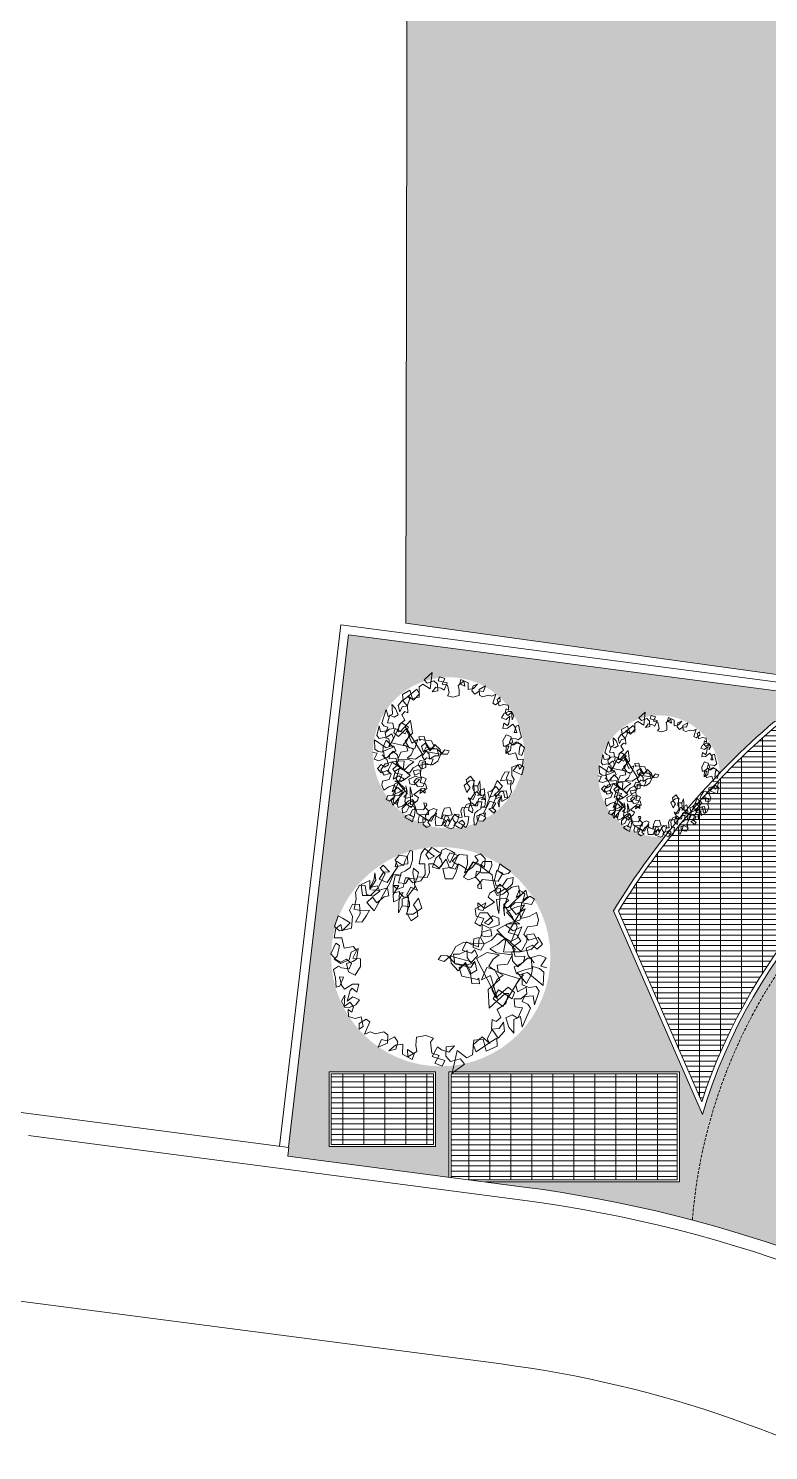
# Model space of a CAD drawing. Header units: millimetres. Extents: x 8265 to 78888, y 1905 to 34251.
# Drawn here: x 36172 to 37852, y 21645 to 24872 of the extents above; entities that cross this region are included whole.
import ezdxf

# ---------------------------------------------------------------- set-up
doc = ezdxf.new("R2010")
doc.units = ezdxf.units.MM
doc.linetypes.add('HIDDEN', pattern=[9.524999999999999, 6.35, -3.175])
for name, color, linetype, lineweight in [('420_MURATURE_001-AM_0', 4, 'Continuous', 0), ('430_TAVOLATI_001-AM_0', 3, 'Continuous', 0), ('443_GRIGLIE_AERAZIONE_001-AM_0', 6, 'Continuous', 0), ('448_RAMPE_SCALE_ASCENS_001-AM_0', 216, 'Continuous', 0), ('450_ESTERNI_001-AM_0', 35, 'Continuous', 0), ('454_PROIEZIONI_001-AM_0', 61, 'HIDDEN', 0), ('475_VERDE_001-AM_0', 96, 'Continuous', 0), ('478_PIANTUMAZIONI_001-AM_0', 92, 'Continuous', 0), ('490_CAMPITURE_001-AM_0', 9, 'Continuous', 0)]:
    doc.layers.add(name, color=color, linetype=linetype, lineweight=lineweight)
doc.styles.get("Standard").update_dxf_attribs({"font": 'isocp.shx'})
pattern_1 = [(0, (35456.60253277129, 18313.83345244208), (0, 11.90625), []), (90, (35456.60253277129, 18313.83345244208), (-47.625, 2.916093880039536e-15), [])]

# ---------------------------------------------------------------- blocks, each defined once
blk = doc.blocks.new('LCSHDP12')
at = {"color": 0}
blk.add_lwpolyline([(0.2050722057878352, -0.4468747459223332), (0.1975145578521072, -0.4191817944680752), (0.2428604659014427, -0.421699333624922), (0.237822028494966, -0.3889713008956929), (0.2050722057878352, -0.3587608073233106), (0.1949953391488689, -0.3864537587775684), (0.2101106431943119, -0.3461731026552438), (0.2353028138787212, -0.3209976903578326), (0.2604949845631305, -0.3386204792621482), (0.2554565512436474, -0.3663134307164061), (0.2882063739507781, -0.3763835932663484), (0.3033216779962211, -0.3436555605371194), (0.2730910699053352, -0.313445066964737), (0.283167940631295, -0.2807170342355079), (0.320956196657909, -0.2781994921173835), (0.3486675860455566, -0.313445066964737), (0.3738597567299659, -0.3058924435716414), (0.3990519274143752, -0.2807170342355079), (0.3663021047072444, -0.2605767032130679), (0.3385907153195968, -0.23288375175881), (0.3562252380682781, -0.2177785049726188), (0.4040903607338584, -0.2001557190295809), (0.446917054166949, -0.2177785049726188), (0.446917054166949, -0.24295391727003), (0.4192056647793014, -0.24295391727003), (0.4040903607338584, -0.2026732581864276), (0.3889750607754089, -0.1749803067321697), (0.3587444526845229, -0.1649101441822274), (0.34362914863908, -0.2051908003045521), (0.3864558420721706, -0.2278486704838388), (0.3310330632968753, -0.23288375175881), (0.3008024592929828, -0.2026732581864276), (0.2781295032248183, -0.1875680143615142), (0.2730910699053352, -0.2303662126019633), (0.3083601113157043, -0.2555416219380968), (0.252937332540409, -0.2630942453311924), (0.2227067285365165, -0.24295391727003), (0.2101106431943119, -0.3084099856897659), (0.2630142032663688, -0.3084099856897659), (0.2882063739507781, -0.2933047389035747), (0.3083601113157043, -0.3184801482397082), (0.2856871552475398, -0.3537257260483394), (0.2403412471982043, -0.3436555605371194), (0.2075914244910735, -0.3058924435716414), (0.1874376871261474, -0.2731644108424124), (0.1546878644190166, -0.2958222810216991), (0.1420917790768119, -0.3310678558690526), (0.1975145578521072, -0.3486906418120905), (0.2075914244910735, -0.3637958885982817), (0.1698031684644596, -0.3889713008956929), (0.1496494310995334, -0.3688309728345306), (0.1194188230086475, -0.3411380184189949), (0.09674587102747648, -0.4015590055637596), (0.1446109936930568, -0.4015590055637596), (0.1773608204871811, -0.3889713008956929), (0.1849184684229091, -0.4191817944680752), (0.1798800351034259, -0.4443572038042087), (0.1269764750313689, -0.4720501552584666), (0.1420917790768119, -0.3814186775025973), (0.1244572604151241, -0.3637958885982817), (0.08163056698203348, -0.3889713008956929), (0.08666900030151665, -0.421699333624922), (0.1068227376664428, -0.4468747459223332), (0.09422665232423814, -0.4695326161016199), (0.03124622561321486, -0.4821203207696866), (0.06399604832034567, -0.4569449084722754), (0.04132309225218118, -0.4242168757430464), (0.01613092156777187, -0.4267344178611708), (0.01865013618401671, -0.4544273693154288), (0.00857326954505038, -0.474567697376591), (-0.08463776525685889, -0.4846378628878111), (-0.04684950923024491, -0.4544273693154288), (-0.07456089453089906, -0.4342870382929886), (-0.1098299359412682, -0.4544273693154288), (-0.127464454602956, -0.464497531865371), (-0.1148683692607514, -0.431769499136142), (-0.08463776525685889, -0.3990414634456352), (-0.05944559457244956, -0.4166642523499508), (-0.05944559457244956, -0.4468747459223332), (-0.009061249116637441, -0.4418396616860842), (-0.0216573344588421, -0.4091116289568552), (0.00857326954505038, -0.3889713008956929), (0.02368857359049337, -0.4141467102318264), (0.05643839629762417, -0.4267344178611708), (0.08163056698203348, -0.4091116289568552), (0.04384231095541952, -0.3864537587775684), (0.0665152629365905, -0.3637958885982817), (0.1017843043469596, -0.3663134307164061), (0.1244572604151241, -0.3713485119913773), (0.111861170985926, -0.3411380184189949), (0.1345341270540905, -0.3159626090828614), (0.1723223830807044, -0.3436555605371194), (0.2000337724683521, -0.3335853950258993), (0.1773608204871811, -0.2958222810216991), (0.2075914244910735, -0.2656117874493168), (0.2504181179241642, -0.2832345733923546), (0.2655334178826137, -0.2555416219380968), (0.2554565512436474, -0.2152609658157721), (0.4015711461176136, -0.2152609658157721), (0.3688213234104827, -0.1850504722433897), (0.3310330632968753, -0.162392602064103), (0.3159177633384258, -0.2127434236976476), (0.3159177633384258, -0.2404363751519056), (0.2882063739507781, -0.1926030956364853), (0.2403412471982043, -0.1649101441822274), (0.2050722057878352, -0.2807170342355079), (0.1924761204456306, -0.2832345733923546), (0.1698031684644596, -0.2404363751519056), (0.2126298578105567, -0.2253311283657144), (0.2252259431527614, -0.2152609658157721), (0.1849184684229091, -0.2001557190295809), (0.1496494310995334, -0.1800153909684186), (0.1496494310995334, -0.2152609658157721), (0.1773608204871811, -0.2832345733923546), (0.1294956937346073, -0.2832345733923546), (0.1017843043469596, -0.2454714593881545), (0.07659213366255033, -0.2656117874493168), (0.0992650856437213, -0.3637958885982817), (-0.04684950923024491, -0.361278349441435), (-0.03929185720752341, -0.3058924435716414), (0.00857326954505038, -0.3058924435716414), (0.003534836225567215, -0.3814186775025973), (0.0337654402294597, -0.3763835932663484), (0.04132309225218118, -0.3386204792621482), (-0.02921498648156359, -0.313445066964737), (-0.006542034500392607, -0.2807170342355079), (0.04636152557166435, -0.2781994921173835), (0.07659213366255033, -0.2907871967854502), (0.07659213366255033, -0.24295391727003), (0.07911134827879515, -0.2152609658157721), (0.1168996083924026, -0.2152609658157721), (0.1471302123962951, -0.2303662126019633), (0.1294956937346073, -0.1774978488502942), (0.08163056698203348, -0.1498048973960363), (-0.03173420518480192, -0.323515232475957), (0.04636152557166435, -0.24295391727003), (0.00857326954505038, -0.2177785049726188), (0.06903448163982882, -0.2102258815795232), (0.07911134827879515, -0.2454714593881545), (0.05139996297814101, -0.2882696576286035), (-0.0140996865231141, -0.2656117874493168), (-0.08463776525685889, -0.3109275278078903), (0.00857326954505038, -0.3411380184189949), (0.01613092156777187, -0.3537257260483394), (-0.02921498648156359, -0.3663134307164061), (-0.07204167991465422, -0.3461731026552438), (-0.09471463189582521, -0.3789011353844728), (-0.1224260212834729, -0.3688309728345306), (-0.1224260212834729, -0.3486906418120905), (-0.1627334960133252, -0.3688309728345306), (-0.142579758648399, -0.3965239242887885), (-0.1073107213250234, -0.3990414634456352), (-0.1400605440321542, -0.4242168757430464), (-0.1828872333782513, -0.4141467102318264), (-0.1627334960133252, -0.3713485119913773), (-0.2105986227658989, -0.3738660541095017), (-0.2231947081081036, -0.394006382170664), (-0.2131178414691373, -0.3486906418120905), (-0.2660214015411942, -0.3310678558690526), (-0.2861751389061204, -0.3587608073233106), (-0.2131178414691373, -0.394006382170664), (-0.1854064520814896, -0.4091116289568552), (-0.2156370560853821, -0.4292519570180175), (-0.2609829641347176, -0.3965239242887885), (-0.2206754894048653, -0.3587608073233106), (-0.2458676641762681, -0.323515232475957), (-0.306328872184053, -0.351208183930215), (-0.3315210469554559, -0.3361029371440238), (-0.3239633949327343, -0.2807170342355079), (-0.4247320817573651, -0.313445066964737), (-0.3617516509593483, -0.3411380184189949), (-0.3491555656171437, -0.313445066964737), (-0.3819053883242745, -0.2807170342355079), (-0.3718285216853082, -0.2505065406631256), (-0.3340402615717007, -0.2303662126019633), (-0.3113673095905297, -0.2605767032130679), (-0.3491555656171437, -0.25302408278125), (-0.3567132176398651, -0.2177785049726188), (-0.3541939989366268, -0.1951206377546098), (-0.4045783443924389, -0.1976381769114565), (-0.3919822590502343, -0.2555416219380968), (-0.4196936443508885, -0.2580591640562212), (-0.4247320817573651, -0.2228135892088677), (-0.3844246070275128, -0.2228135892088677), (-0.3919822590502343, -0.1875680143615142), (-0.351674784320382, -0.1573575207891318), (-0.3290018282522175, -0.1598750599459785), (-0.336559480274939, -0.124629485098625), (-0.3642708696625866, -0.09190145236939598), (-0.3970206923697175, -0.1070066991555872), (-0.4196936443508885, -0.124629485098625), (-0.4600011190807408, -0.1019716149193383), (-0.4322897296930931, -0.08434882897630039), (-0.4348089483963314, -0.1195944038236539), (-0.4625203377839791, -0.124629485098625), (-0.4625203377839791, -0.07427866346508036), (-0.4222128630541268, -0.05413833540391804), (-0.4423666004190529, -0.02644538394966013), (-0.4801548564456669, -0.0138576792815934), (-0.4574819044644959, -0.03651554649960242), (-0.4247320817573651, -0.02896292310650683), (-0.4121359964151605, -0.003787513770373365), (-0.4448858191222912, 0.01635281429078896), (-0.4524434670580192, 0.04152822658820016), (-0.4902317271716267, 0.03649314235195128), (-0.4524434670580192, 0.008800190897693367), (-0.4196936443508885, 0.02642297980200899), (-0.4171744297346436, 0.04908084998129576), (-0.4448858191222912, 0.0792913435536781), (-0.4474050337385361, 0.1019492107716871), (-0.4700779898067006, 0.1195719996760028), (-0.4096167777119221, 0.1271246230690983), (-0.4070975590086838, 0.1472649511302607), (-0.4398473817158146, 0.1648877400345763), (-0.4625203377839791, 0.1523000324052318), (-0.4499242524417744, 0.1472649511302607), (-0.4423666004190529, 0.1422298698552895), (-0.4096167777119221, 0.1724403634276719), (-0.4297705150768483, 0.1925806914888342), (-0.4373281670995698, 0.2227911850612165), (-0.4096167777119221, 0.2404139710042544), (-0.4121359964151605, 0.2202736429430921), (-0.3869438216437576, 0.2253087242180632), (-0.3768669550047913, 0.24796659439735), (-0.4070975590086838, 0.2630718411835412), (-0.3919822590502343, 0.2857297113628279), (-0.3617516509593483, 0.2857297113628279), (-0.4096167777119221, 0.2605543020266945), (-0.4020591256892006, 0.2429315131223789), (-0.374347736301553, 0.2202736429430921), (-0.3466363469139053, 0.2177561008249677), (-0.3491555656171437, 0.2504841365154745), (-0.3793861696210362, 0.2630718411835412), (-0.3315210469554559, 0.2756595458516079), (-0.3164057429100128, 0.2731420066947612), (-0.321444176229496, 0.2454490552405033), (-0.2861751389061204, 0.2555192177904456), (-0.3012904388645699, 0.2806946300878568), (-0.3390786989781773, 0.3008349581490191), (-0.3290018282522175, 0.3209752862101815), (-0.3012904388645699, 0.3486682376644394), (-0.2937327868418484, 0.3310454517214015), (-0.336559480274939, 0.3260103674851526), (-0.3491555656171437, 0.3385980751144971), (-0.3164057429100128, 0.3612559452937839), (-0.2861751389061204, 0.3889488967480417), (-0.2609829641347176, 0.376361192079975), (-0.2609829641347176, 0.3612559452937839), (-0.2483868787925129, 0.328527909603277), (-0.2206754894048653, 0.3310454517214015), (-0.2156370560853821, 0.3612559452937839), (-0.2408292267697914, 0.376361192079975), (-0.2408292267697914, 0.4040541435342329), (-0.2307523601308251, 0.4342646371066153), (-0.1778488000587681, 0.4392997183815864), (-0.1778488000587681, 0.4191593903204241), (-0.2257139268113419, 0.4040541435342329), (-0.2433484454730298, 0.4090892248092041), (-0.2458676641762681, 0.3738436499618505), (-0.2131178414691373, 0.3486682376644394), (-0.1778488000587681, 0.3587384031756594), (-0.1476181919678822, 0.3385980751144971), (-0.1929641041042111, 0.3209752862101815), (-0.2105986227658989, 0.3310454517214015), (-0.2332715788340634, 0.3511857797825638), (-0.2609829641347176, 0.3234928283283059), (-0.2584637495184727, 0.2907647926377991), (-0.2131178414691373, 0.2882472534809524), (-0.1828872333782513, 0.3058700394239903), (-0.1980025374236943, 0.3385980751144971), (-0.1602142813970803, 0.3411156142713438), (-0.1501374106711205, 0.3612559452937839), (-0.1778488000587681, 0.3939839780230129), (-0.142579758648399, 0.4267120137135197), (-0.1602142813970803, 0.4569225043246243), (-0.119906806667228, 0.4720277511108155), (-0.09219541727958037, 0.4619575885608732), (-0.1148683692607514, 0.4418172575384331), (-0.06448402789193274, 0.4292295528703664), (-0.06448402789193274, 0.4695102119539687), (-0.06448402789193274, 0.4921680821332555), (-0.1148683692607514, 0.4820979166220355), (-0.119906806667228, 0.4518874230496531), (-0.09975306930230186, 0.4292295528703664), (-0.08211854655362055, 0.4116067669273285), (-0.03425342388804025, 0.4342646371066153), (-0.01661890113935894, 0.4594400464427487), (0.01361170286453354, 0.4619575885608732), (0.02872700690997653, 0.4342646371066153), (-0.006542034500392607, 0.4090892248092041), (-0.04936872384648974, 0.4090892248092041), (-0.03425342388804025, 0.3839138125117929), (0.001015617522328886, 0.3813962733549461), (0.02872700690997653, 0.3813962733549461), (0.00605405084181205, 0.4166418482022997), (-0.001503597093915949, 0.4443347996565576), (0.04384231095541952, 0.4594400464427487), (0.0665152629365905, 0.4770628353470643), (0.104303523050198, 0.4770628353470643), (0.1168996083924026, 0.4544049651677776), (0.08414978568527182, 0.4292295528703664), (0.09170743362099981, 0.399019059297984), (0.1269764750313689, 0.3839138125117929), (0.1420917790768119, 0.4065716826910796), (0.1194188230086475, 0.4292295528703664), (0.1622455164417381, 0.4342646371066153), (0.1874376871261474, 0.4443347996565576), (0.1622455164417381, 0.4241944715953953), (0.111861170985926, 0.4267120137135197), (0.1471302123962951, 0.446852341774682), (0.111861170985926, 0.4720277511108155), (0.07155370034306716, 0.4418172575384331), (0.08918821900475499, 0.4116067669273285), (0.1345341270540905, 0.399019059297984), (0.2075914244910735, 0.4015366014161085), (0.2176682911300399, 0.4342646371066153), (0.237822028494966, 0.4292295528703664), (0.2252259431527614, 0.3889488967480417), (0.2101106431943119, 0.4116067669273285), (0.1723223830807044, 0.4141243060841752), (0.1773608204871811, 0.3738436499618505), (0.2655334178826137, 0.3688085686868794), (0.2856871552475398, 0.3939839780230129), (0.3133985446351875, 0.3889488967480417), (0.3259946299773921, 0.3537033219006883), (0.2982832405897445, 0.3360805329963726), (0.2806487219280567, 0.3587384031756594), (0.283167940631295, 0.3864313546299173), (0.2579757658598922, 0.3788787312368217), (0.283167940631295, 0.3486682376644394), (0.305840892612466, 0.3537033219006883), (0.3562252380682781, 0.3562208610575349), (0.3587444526845229, 0.3461506985075927), (0.3234754112741538, 0.3260103674851526), (0.2882063739507781, 0.3184577470533347), (0.2655334178826137, 0.328527909603277), (0.2478988992209258, 0.3411156142713438), (0.2025529911715904, 0.328527909603277), (0.2151490765137951, 0.3008349581490191), (0.2453796805176875, 0.2983174160308947), (0.237822028494966, 0.3134226628170859), (0.1949953391488689, 0.3008349581490191), (0.1748416017839428, 0.3184577470533347), (0.1798800351034259, 0.3436331563894682), (0.1924761204456306, 0.3209752862101815), (0.1446109936930568, 0.3234928283283059), (0.1168996083924026, 0.3058700394239903), (0.1395725603735736, 0.2882472534809524), (0.1748416017839428, 0.2882472534809524), (0.1647647310579829, 0.3008349581490191), (0.1572070831222549, 0.2756595458516079), (0.1672839497612212, 0.2630718411835412), (0.2227067285365165, 0.2555192177904456), (0.252937332540409, 0.2756595458516079), (0.2730910699053352, 0.295799876874048), (0.2932448072702613, 0.3033525002671436), (0.2882063739507781, 0.2731420066947612), (0.2579757658598922, 0.2655893833016656), (0.2428604659014427, 0.3008349581490191), (0.2353028138787212, 0.2731420066947612), (0.2604949845631305, 0.2454490552405033), (0.2957640259734997, 0.2429315131223789), (0.336071500703352, 0.2681069224585123), (0.3234754112741538, 0.2907647926377991), (0.3688213234104827, 0.3058700394239903), (0.3965327087111369, 0.3033525002671436), (0.3889750607754089, 0.2681069224585123), (0.3889750607754089, 0.24796659439735), (0.3637828860040061, 0.2630718411835412), (0.3763789754332043, 0.2857297113628279), (0.416686446076063, 0.2781770879697323), (0.416686446076063, 0.2655893833016656), (0.4141672314598182, 0.2404139710042544), (0.416686446076063, 0.2278262663361877), (0.3839366233689323, 0.2378964318474077), (0.3411099340228351, 0.2303438084543121), (0.3486675860455566, 0.2026508570000542), (0.3738597567299659, 0.1976157727638053), (0.3889750607754089, 0.2127210195499965), (0.3940134940948921, 0.2253087242180632), (0.4292825355052612, 0.2328613476111588), (0.4443978354637107, 0.2202736429430921), (0.446917054166949, 0.1925806914888342), (0.446917054166949, 0.1749579025845186), (0.3965327087111369, 0.1724403634276719), (0.4116480127565799, 0.1950982336069586), (0.4368401834409892, 0.1950982336069586), (0.4418786208474659, 0.1699228213095474), (0.4443978354637107, 0.1573351166414807), (0.3864558420721706, 0.1523000324052318), (0.3663021047072444, 0.177475444702643), (0.3587444526845229, 0.187545610213863), (0.3234754112741538, 0.1548175745233563), (0.3411099340228351, 0.1246070809509739), (0.3763789754332043, 0.1271246230690983), (0.4066095794370967, 0.1346772464621939), (0.409128798140335, 0.167405279191423), (0.4519554874864322, 0.1548175745233563), (0.4670707915318752, 0.1220895417941272), (0.431801750121506, 0.09943167161484043), (0.3914942753916537, 0.09187904822174484), (0.4292825355052612, 0.07425625931742921), (0.46959000614812, 0.06670363592433363), (0.4796668768740798, 0.0893615061036204), (0.5023398329422443, 0.07173872016058253), (0.4947821809195228, 0.04404576574504687), (0.4595131395091537, 0.02642297980200899), (0.4595131395091537, 0.04656330786317131), (0.4544747061896705, 0.0818088827105248), (0.3713405380267276, 0.0868439669467737), (0.3713405380267276, 0.06166855464936249), (0.3965327087111369, 0.04152822658820016), (0.4343209688247444, 0.03397560319510458), (0.4544747061896705, 0.04404576574504687), (0.4771476581708415, 0.04656330786317131), (0.4973013955357676, 0.01131773301581781), (0.4821860955773182, 0.001247567504597779), (0.446917054166949, -0.003787513770373365), (0.4292825355052612, 0.02642297980200899), (0.4242440980987846, 0.04908084998129576), (0.3990519274143752, 0.03901068447007572), (0.3889750607754089, 0.006282651740846667), (0.3663021047072444, -0.01134013716346895), (0.3612636713877613, 0.003765109622722223), (0.3688213234104827, 0.01131773301581781), (0.4066095794370967, 0.006282651740846667), (0.4343209688247444, -0.05917341667888919), (0.4771476581708415, -0.05917341667888919), (0.4746284435545967, -0.03399800734275572), (0.5073782662617274, -0.02644538394966013), (0.5048590475584891, -0.04910325412894689), (0.5023398329422443, -0.08434882897630039), (0.4872245288968013, -0.08183128685817595), (0.4721092248513584, -0.06420850091513808), (0.4746284435545967, -0.02896292310650683), (0.431801750121506, -0.04155063073585131), (0.4116480127565799, -0.06169095879701363), (0.4267633168020229, -0.08686636813314709), (0.4645515728286368, -0.08938391025127154), (0.4821860955773182, -0.1095242383124339), (0.4569939208059153, -0.1221119459417783), (0.4192056647793014, -0.1095242383124339), (0.4267633168020229, -0.07176112430823366), (0.3889750607754089, -0.06672604007198478), (0.3763789754332043, -0.08686636813314709), (0.3940134940948921, -0.1070066991555872), (0.4418786208474659, -0.1271470272167495), (0.462032358212392, -0.1498048973960363), (0.4292825355052612, -0.1774978488502942), (0.4116480127565799, -0.1674276833390741), (0.446917054166949, -0.162392602064103), (0.446917054166949, -0.1774978488502942), (0.4443978354637107, -0.1926030956364853), (0.4141672314598182, -0.2001557190295809), (0.4393594021442275, -0.2102258815795232), (0.462032358212392, -0.1875680143615142), (0.3537060193650398, -0.1573575207891318), (0.34362914863908, -0.1397347318848162), (0.3133985446351875, -0.162392602064103), (0.3562252380682781, -0.1346996506098451), (0.3839366233689323, -0.1447698131597873), (0.3839366233689323, -0.124629485098625), (0.3587444526845229, -0.09441899152624268), (0.3285138486806304, -0.1170768617055294), (0.3083601113157043, -0.1346996506098451), (0.4116480127565799, -0.08434882897630039), (0.3990519274143752, -0.06924358219010922), (0.3688213234104827, -0.05413833540391804), (0.3486675860455566, -0.05665587752204249), (0.34362914863908, -0.09190145236939598), (0.2957640259734997, -0.06672604007198478), (0.3033216779962211, -0.02896292310650683), (0.2781295032248183, -0.04406816989269801), (0.2856871552475398, -0.06672604007198478), (0.320956196657909, -0.05917341667888919), (0.2730910699053352, -0.03148046522463128), (0.2478988992209258, -0.0516207932857936), (0.2554565512436474, -0.08686636813314709), (0.2176682911300399, -0.09190145236939598), (0.2176682911300399, -0.06169095879701363), (0.268052636585852, -0.05917341667888919), (0.2856871552475398, -0.08938391025127154), (0.268052636585852, -0.1271470272167495), (0.2403412471982043, -0.1195944038236539), (0.2403412471982043, -0.09945407576249157), (0.2856871552475398, -0.1170768617055294), (0.290725588567023, -0.1447698131597873), (0.2655334178826137, -0.162392602064103), (0.230264380559238, -0.1321821084917206), (0.2277451618559997, -0.09441899152624268), (0.1823992538066642, -0.1195944038236539), (0.1874376871261474, -0.1346996506098451), (0.2050722057878352, -0.1573575207891318), (0.2277451618559997, -0.1397347318848162), (0.1975145578521072, -0.1120417804305583), (0.1723223830807044, -0.1170768617055294), (0.1546878644190166, -0.1472873552779118), (0.1244572604151241, -0.1472873552779118), (0.1168996083924026, -0.1120417804305583), (0.1521686457157783, -0.09441899152624268), (0.1698031684644596, -0.1120417804305583), (0.1320149083508521, -0.1296645693348739), (0.1244572604151241, -0.09441899152624268), (0.1244572604151241, -0.07176112430823366), (0.08163056698203348, -0.07427866346508036), (0.09170743362099981, -0.1170768617055294), (0.111861170985926, -0.1221119459417783), (0.09422665232423814, -0.1472873552779118), (0.05139996297814101, -0.1372171927279695), (0.06399604832034567, -0.1095242383124339), (0.09170743362099981, -0.09441899152624268), (0.05895761091386901, -0.07176112430823366), (0.04636152557166435, -0.04910325412894689), (0.01109248824828871, -0.07679620558320481), (0.0337654402294597, -0.1472873552779118), (0.0665152629365905, -0.1498048973960363), (0.03628465893269802, -0.1774978488502942), (0.00605405084181205, -0.1598750599459785), (0.02872700690997653, -0.1271470272167495), (0.03628465893269802, -0.1195944038236539), (0.00605405084181205, -0.1019716149193383), (-0.0216573344588421, -0.1321821084917206), (0.001015617522328886, -0.2001557190295809), (0.00857326954505038, -0.2026732581864276), (-0.01158046781987577, -0.2177785049726188), (-0.02669577186531876, -0.1875680143615142), (0.01865013618401671, -0.1523224365528829), (0.04132309225218118, -0.1145593225486827), (-0.009061249116637441, -0.1044891570374627), (0.00605405084181205, -0.05917341667888919), (0.03124622561321486, -0.04155063073585131), (0.06147682961710733, -0.1548399786710074), (0.02872700690997653, -0.1195944038236539), (0.01361170286453354, -0.07679620558320481), (0.0262077882067382, -0.02896292310650683), (0.01361170286453354, -0.003787513770373365), (-0.009061249116637441, -0.001269971652248922), (-0.004022815797154277, -0.02896292310650683), (0.03628465893269802, -0.04155063073585131), (0.08163056698203348, -0.04155063073585131), (0.1168996083924026, -0.06169095879701363), (0.1345341270540905, -0.1044891570374627), (0.1622455164417381, -0.1498048973960363), (0.1874376871261474, -0.1674276833390741), (0.2277451618559997, -0.1749803067321697), (0.2252259431527614, -0.2479889985450011), (0.2982832405897445, -0.2379188359950589), (0.3259946299773921, -0.1976381769114565), (0.3511868006618014, -0.1397347318848162), (0.409128798140335, -0.1271470272167495), (0.4217248834825397, -0.1044891570374627), (0.3839366233689323, -0.08434882897630039), (0.4040903607338584, -0.05665587752204249), (0.4267633168020229, -0.03651554649960242), (0.446917054166949, -0.02141030267468898), (0.4544747061896705, 0.04656330786317131), (0.4519554874864322, 0.08432642482864926), (0.409128798140335, 0.08432642482864926), (0.4116480127565799, 0.1170544575578783), (0.4116480127565799, 0.1371947885803184), (0.3839366233689323, 0.1371947885803184), (0.3763789754332043, 0.1623701979164518), (0.4040903607338584, 0.1950982336069586), (0.3511868006618014, 0.2026508570000542), (0.3562252380682781, 0.2353788897292833), (0.3461483673423183, 0.2530016786335989), (0.3133985446351875, 0.2303438084543121), (0.2882063739507781, 0.2278262663361877), (0.268052636585852, 0.2681069224585123), (0.2327835951754829, 0.2630718411835412), (0.2151490765137951, 0.2378964318474077), (0.2126298578105567, 0.2706244645766367), (0.1748416017839428, 0.2706244645766367), (0.1496494310995334, 0.2404139710042544), (0.1345341270540905, 0.2328613476111588), (0.1194188230086475, 0.2630718411835412), (0.1471302123962951, 0.2781770879697323), (0.1698031684644596, 0.2580367599085701), (0.1093419563696811, 0.2278262663361877), (0.09674587102747648, 0.2278262663361877), (0.111861170985926, 0.2001333148819298), (0.1546878644190166, 0.1799929868207674), (0.1874376871261474, 0.2152385616681209), (0.1496494310995334, 0.2202736429430921), (0.1345341270540905, 0.1925806914888342), (0.1143803896891643, 0.177475444702643), (0.08163056698203348, 0.1925806914888342), (0.1017843043469596, 0.2278262663361877), (0.1320149083508521, 0.2353788897292833), (0.1194188230086475, 0.2630718411835412), (0.08414978568527182, 0.2605543020266945), (0.1168996083924026, 0.2781770879697323), (0.1698031684644596, 0.3058700394239903), (0.1496494310995334, 0.3260103674851526), (0.1823992538066642, 0.3461506985075927), (0.2227067285365165, 0.3587384031756594), (0.237822028494966, 0.3360805329963726), (0.2252259431527614, 0.3688085686868794), (0.1823992538066642, 0.3637734844506305), (0.03628465893269802, 0.3612559452937839), (0.05391917759438584, 0.4090892248092041), (0.08666900030151665, 0.399019059297984), (0.074072914959312, 0.3688085686868794), (0.1143803896891643, 0.3537033219006883), (0.1294956937346073, 0.3385980751144971), (0.1572070831222549, 0.3612559452937839), (0.1269764750313689, 0.3914664359048884), (0.1143803896891643, 0.4191593903204241)], dxfattribs=at)
at = {"color": 0, "flags": 1}
for tag, p in [('ITEM', (0.08903579296781051, 0.01158904388116774)), ('SIZE', (0.08372168932357323, -0.03637680957981895))]:
    blk.add_attdef(tag, p, '', height=0.02, dxfattribs=at)

msp = doc.modelspace()

# ---------------------------------------------------------------- hatches: boundary and pattern name
at = {"layer": '443_GRIGLIE_AERAZIONE_001-AM_0'}
h = msp.add_hatch(dxfattribs=at)
h.set_pattern_fill('GRATE', color=253, scale=15, style=0)
h.set_pattern_definition(pattern_1)
edge = h.paths.add_edge_path()
edge.add_arc((38899.08322783624, 22047.6127749479), 1260.519716264209, 112.17470409739511, 162.0650271106379, ccw=False)
edge.add_line((38423.32277408776, 23214.90106227878), (37868.15742920746, 23288.76346449886))
edge.add_arc((39034.5907409895, 21934.22444891387), 1787.552129471126, 130.7327069905956, 148.4755016354548)
edge.add_line((37510.85149305673, 22868.86947237788), (37699.81642693484, 22435.77394681668))
h.paths.add_polyline_path([(37130.85148984493, 22499.37270368979), (37130.85148984493, 22264.40978095178), (37169.43793633001, 22259.37270368979), (37644.35148465654, 22259.37270368979), (37644.35148465654, 22499.37270368979)])
h = msp.add_hatch(dxfattribs=at)
h.set_pattern_fill('GRATE', color=253, scale=15, style=0)
h.set_pattern_definition(pattern_1)
h.paths.add_polyline_path([(36858.85148986858, 22499.3727037221), (36858.85148986858, 22339.37270372349), (37090.85148986858, 22339.37270372349), (37090.85148986858, 22499.37270372105)])
at = {"layer": '475_VERDE_001-AM_0'}
h = msp.add_hatch(dxfattribs=at)
h.set_pattern_fill('AR-SAND', color=256, angle=90, style=0)
h.set_pattern_definition([(127.5, (52719.56720419485, 18313.83345244208), (-48.94132373293424, -1.600031295984043), [0, -38.608, 0, -43.18, 0, -41.275]), (97.49999999999989, (52719.56720419485, 18313.83345244208), (-71.68251005683543, 44.95232831380027), [0, -20.828, 0, -34.79799999999999, 0, -13.335]), (57.49999999999999, (52719.56720419485, 18282.59145244207), (-0.1437184678545643, 79.0992370241458), [0, -12.69999999999996, 0, -45.71999999999983, 0, -59.68999999999983]), (47.5, (52719.56720419485, 18282.59145244207), (-22.29293232572162, 76.35564524722972), [0, -6.35, 0, -29.972, 0, -34.29])])
edge = h.paths.add_edge_path()
edge.add_line((39330.90260549986, 23295.29488761206), (38430.44446884418, 23295.29901558348))
edge.add_line((38430.44446884418, 23295.29901558348), (36898.14770065908, 23495.63151882642))
edge.add_line((36898.14770065908, 23495.63151882642), (36762.25237494715, 22338.65737303999))
edge.add_line((36762.25237494715, 22338.65737303999), (36762.5541171458, 22332.65703145054))
edge.add_line((36762.5541171458, 22332.65703145054), (36760.22081186507, 22312.79193403164))
edge.add_line((36760.22081186507, 22312.79193403164), (37125.85148984493, 22265.06248128063))
edge.add_line((37125.85148984493, 22265.06248128063), (37125.85148984493, 22504.37270368978))
edge.add_line((37125.85148984493, 22504.37270368979), (37649.35148465654, 22504.37270368979))
edge.add_line((37649.35148465654, 22504.37270368979), (37649.35148465654, 22254.37270368979))
edge.add_line((37649.35148465654, 22254.37270368979), (37207.74035306703, 22254.37270368979))
edge.add_line((37207.74035306703, 22254.37270368979), (37296.67827435547, 22242.76274160848))
edge.add_arc((36904.46951622844, 19238.25408127005), 3030.000000000022, 58.04462427899517, 82.56266073990349, ccw=False)
edge.add_arc((38874.3514918498, 22070.57909830513), 450.0000000001144, 86.60103548247969, 215.527089991436, ccw=False)
edge.add_arc((39147.50206741855, 22554.27931229458), 248.8725635251313, 42.53072332366179, 187.9663941578856, ccw=False)
edge.add_line((39330.89998353913, 22722.5135455475), (39330.90260549986, 23295.29488761206))
edge = h.paths.add_edge_path(flags=16)
edge.add_arc((39007.28722579133, 22940.83155080867), 137.9026082474811, 0, 360)
edge = h.paths.add_edge_path(flags=16)
edge.add_arc((38604.18879551604, 23078.28744892932), 171.5143721362401, 0, 360)
edge = h.paths.add_edge_path(flags=16)
edge.add_arc((38899.08322783624, 22047.61277494792), 1250.519716264211, 110.4016428839796, 163.2889972178715)
edge.add_line((37701.37634313136, 22407.19277869683), (37499.60355899281, 22869.64307673357))
edge.add_arc((39034.59074098949, 21934.22444891385), 1797.552129471146, 142.1318489892074, 148.6419399677553, ccw=False)
edge.add_arc((37603.28110483017, 23175.00058683245), 137.9026082474788, 3.049852320883076, 275.10731076308576, ccw=False)
edge.add_arc((39034.59074098954, 21934.2244489139), 1797.552129471142, 130.5895956356289, 136.02531409476, ccw=False)
edge.add_line((37865.03802022564, 23299.26660632883), (38463.15340211451, 23219.68988325255))
edge = h.paths.add_edge_path(flags=16)
edge.add_arc((38291.59332276633, 22920.04476780711), 171.5143721362438, 0, 360)
edge = h.paths.add_edge_path(flags=16)
edge.add_arc((38244.64222622767, 22414.05671700393), 248.8725635251321, 0, 360)
edge = h.paths.add_edge_path(flags=16)
edge.add_arc((37107.45106158341, 22765.40458546027), 248.8725635251321, 0, 360)
edge = h.paths.add_edge_path(flags=16)
edge.add_arc((37124.93744883243, 23228.14357810605), 171.5143721362401, 0, 360)
h.paths.add_polyline_path([(37095.85148986858, 22504.37270372105), (37095.85148986858, 22334.37270372349), (36853.85148986858, 22334.37270372349), (36853.85148986858, 22504.3727037221)], flags=16)
edge = h.paths.add_edge_path()
edge.add_line((38755.12358957826, 21636.6612405025), (38501.23341689626, 20907.03812143167))
edge.add_line((38501.23341689626, 20907.03812143167), (38692.76543282263, 20907.03727661588))
edge.add_line((38692.76543282263, 20907.03727661588), (38692.76543282263, 21073.03727661588))
edge.add_line((38692.76543282263, 21073.03727661588), (38855.27497067794, 21073.03727661588))
edge.add_arc((39092.52895763645, 20997.88344405987), 248.8725635251237, 133.5220172336428, 162.4236046599134, ccw=False)
edge.add_arc((38838.21441666123, 21328.47452611667), 171.514372136244, 179.9999999999994, 298.9163099370498, ccw=False)
edge.add_arc((38844.46078574283, 21317.04182223265), 178.1280096908395, 30.51310138003481, 176.3200832374819, ccw=False)
edge.add_arc((39151.65103129594, 21483.5367987939), 171.5143721362461, 180.0000000000041, 206.3223630578534, ccw=False)
edge.add_arc((39145.72118777964, 21494.75991942244), 165.9644376212314, -136.42156764712342, 183.877508716141, ccw=False)
edge.add_arc((38038.03261972765, 21599.19799093251), 1011.418763773191, 338.265747224651, 347.50382639124336, ccw=False)
edge.add_arc((39082.86768862974, 20971.8917043686), 273.8378753474828, 28.189265778121182, 112.6186018674002, ccw=False)
edge.add_line((39324.22619244295, 21101.24878616881), (39324.33497384559, 22066.72346203392))
edge.add_arc((38874.3514918498, 22070.57909830514), 450.0000000001179, 254.6359650711585, 359.5090791362316, ccw=False)
edge = h.paths.add_edge_path(flags=17)
edge.add_arc((39147.50206741855, 22554.27931229458), 248.8725635251344, 293.12586172322284, 317.46875212264473, ccw=False)
edge.add_arc((38874.3514918498, 22070.57909830514), 450.0000000001141, -0.0002622768460014413, 34.49122039862931, ccw=False)
edge.add_line((39324.35149184521, 22070.57703838761), (39330.89844331524, 22386.04340000611))
edge = h.paths.add_edge_path()
edge.add_arc((36904.46951622846, 19238.25408127008), 2219.999999999984, 55.18138782185746, 70.21721676302788)
edge.add_arc((37511.48094991357, 21234.61971380724), 171.5143721362449, -246.5074137860314, 32.68276035530158, ccw=False)
edge.add_arc((36904.46951622847, 19238.2540812701), 2219.999999999974, 75.95812980624434, 82.56266073990358)
edge.add_line((37191.83038851956, 21439.57725815167), (36107.66188794353, 21581.10468550993))
edge.add_line((36107.66188794353, 21581.10468550993), (36107.66188794353, 20907.04867907654))
edge.add_line((36107.66188794353, 20907.04867907654), (37167.25050382062, 20907.04400540784))
edge.add_arc((37195.99242036398, 21076.13298222983), 171.5143721362465, 143.0621804677853, 260.3530116842416, ccw=False)
edge.add_line((37058.9030131525, 21179.2041919816), (37058.9030131525, 21182.36409936606))
edge.add_line((37058.9030131525, 21182.36409936606), (36138.9030131525, 21182.36409936606))
edge.add_line((36138.9030131525, 21182.36409936606), (36138.9030131525, 21402.36409936606))
edge.add_line((36138.9030131525, 21402.36409936606), (37058.9030131525, 21402.36409936606))
edge.add_line((37058.9030131525, 21402.36409936606), (37058.9030131525, 21179.2041919816))
edge.add_arc((37195.99242036398, 21076.13298222983), 171.514372136248, -80.35351712849649, 143.0621804677859, ccw=False)
edge.add_line((37224.73284525968, 20907.04375186282), (38475.51235241286, 20907.038234883))
edge.add_arc((38874.35149184945, 22070.57909830526), 1229.999999999984, 235.181387821874, 251.0792841794065, ccw=False)
at = {"layer": '490_CAMPITURE_001-AM_0'}
msp.add_hatch(color=254, dxfattribs=at).paths.add_polyline_path([(34608.98146955738, 25985.63296004741), (36611.35688797069, 25716.79624554702), (38107.11386148739, 25488.61708844134), (38143.60451002025, 23367.96795844759), (37028.42877888775, 23522.09344339808), (37031.16386678154, 25110.07118654793), (35886.3588983537, 25256.31160799176), (35859.26470571348, 23678.64258410055), (34619.7788874405, 23821.49193966325)])

# ---------------------------------------------------------------- linework, layer by layer
at = {"layer": '420_MURATURE_001-AM_0'}
for p, q in [((36762.5541171458, 22332.65703145054), (34670.35464134787, 22605.77288862511)), ((37292.79501930848, 22213.01513109909), (36171.50998953073, 22359.38775263319)), ((36760.22081186507, 22312.79193403164), (36762.5541171458, 22332.65703145054)), ((37296.68707709968, 22242.76159248454), (36760.22081186507, 22312.79193403164))]:
    msp.add_line(p, q, dxfattribs=at)
for radius, start, end in [(3030, 56.33328162282801, 82.56282861247567), (3000, 55.18138782170054, 82.56282944910743)]:
    msp.add_arc((36904.46951622844, 19238.25408127008, 3.098030502879549), radius, start, end, dxfattribs=at)
at = {"layer": '430_TAVOLATI_001-AM_0', "linetype": 'Continuous'}
msp.add_line((36741.72940306208, 22335.37549099666), (36880.6480841283, 23518.08962423383), dxfattribs=at)
for points in [[(36761.56278958346, 22332.78643941572), (36898.14770065908, 23495.63151882642), (38430.44446884418, 23295.29901558348), (39330.90260549986, 23295.29488761206)], [(36880.6480841283, 23518.08962423383), (38431.74637505979, 23315.29900961533), (39350.90269718569, 23315.29479592585)]]:
    msp.add_lwpolyline(points, dxfattribs=at)
at = {"layer": '443_GRIGLIE_AERAZIONE_001-AM_0'}
for points in [[(37701.37634313136, 22407.19277869683, -0.2349500420320942), (38463.15340211451, 23219.68988325255), (37865.03802022564, 23299.26660632883, 0.0789315208652892), (37499.60355899281, 22869.64307673357)], [(37699.81642693484, 22435.77394681668, -0.221192639405464), (38423.32277408776, 23214.90106227878), (37868.15742920746, 23288.76346449886, 0.07757258471011426), (37510.85149305673, 22868.86947237788)]]:
    msp.add_lwpolyline(points, format="xyb", close=True, dxfattribs=at)
for points in [[(36853.85148986858, 22334.37270372349), (36853.85148986858, 22504.3727037221), (37095.85148986858, 22504.37270372105), (37095.85148986858, 22334.37270372349)], [(36858.85148986858, 22339.37270372349), (36858.85148986858, 22499.3727037221), (37090.85148986858, 22499.37270372105), (37090.85148986858, 22339.37270372349)]]:
    msp.add_lwpolyline(points, close=True, dxfattribs=at)
for points in [[(37207.74035306703, 22254.37270368979), (37649.35148465654, 22254.37270368979), (37649.35148465654, 22504.37270368979), (37125.85148984493, 22504.37270368979), (37125.85148984493, 22265.06248128063)], [(37169.43793633, 22259.37270368979), (37644.35148465654, 22259.37270368979), (37644.35148465654, 22499.37270368979), (37130.85148984493, 22499.37270368979), (37130.85148984493, 22264.40978095178)]]:
    msp.add_lwpolyline(points, dxfattribs=at)
at = {"layer": '448_RAMPE_SCALE_ASCENS_001-AM_0', "ltscale": 0.2}
msp.add_lwpolyline([(38256.47385343885, 21488.30058571644, 0.1031785873232886), (37244.25433151609, 21841.16999985668), (36122.96930164372, 21987.54262140318, 0.01166129370405689), (35815.73714897324, 22020.38230847346)], format="xyb", dxfattribs=at)
at = {"layer": '450_ESTERNI_001-AM_0', "linetype": 'Continuous'}
msp.add_lwpolyline([(34608.98146955738, 25985.63296004741), (36611.35688797069, 25716.79624554702), (38107.11386148739, 25488.61708844134), (38143.60451002025, 23367.96795844759), (37028.42877888775, 23522.09344339808), (37031.16386678154, 25110.07118654793), (35886.3588983537, 25256.31160799176), (35859.26470571348, 23678.64258410055), (34619.7788874405, 23821.49193966325)], close=True, dxfattribs=at)
at = {"layer": '454_PROIEZIONI_001-AM_0', "linetype": 'HIDDEN'}
msp.add_arc((38873.98774268582, 22070.03868260264, 3.098030502879549), 1199.432447109469, 253.3514514150682, 175.3291197188527, dxfattribs=at)

# ---------------------------------------------------------------- block references
at = {"layer": '478_PIANTUMAZIONI_001-AM_0'}
for p, xscale, yscale, rotation in [((37125.62287392699, 23229.11972368404), 350.0000000000231, 350.0000000000231, 245.4062266445286), ((37601.92556943552, 23175.65875546035), 279.9999999999891, 279.9999999999891, 245.4062266445245), ((37103.64376386388, 22763.21135247016), 500.0000000000038, 500.0000000000038, 60.04496525967919)]:
    msp.add_blockref('LCSHDP12', p, dxfattribs=dict(at, xscale=xscale, yscale=yscale, rotation=rotation))

doc.saveas('drawing.dxf')
